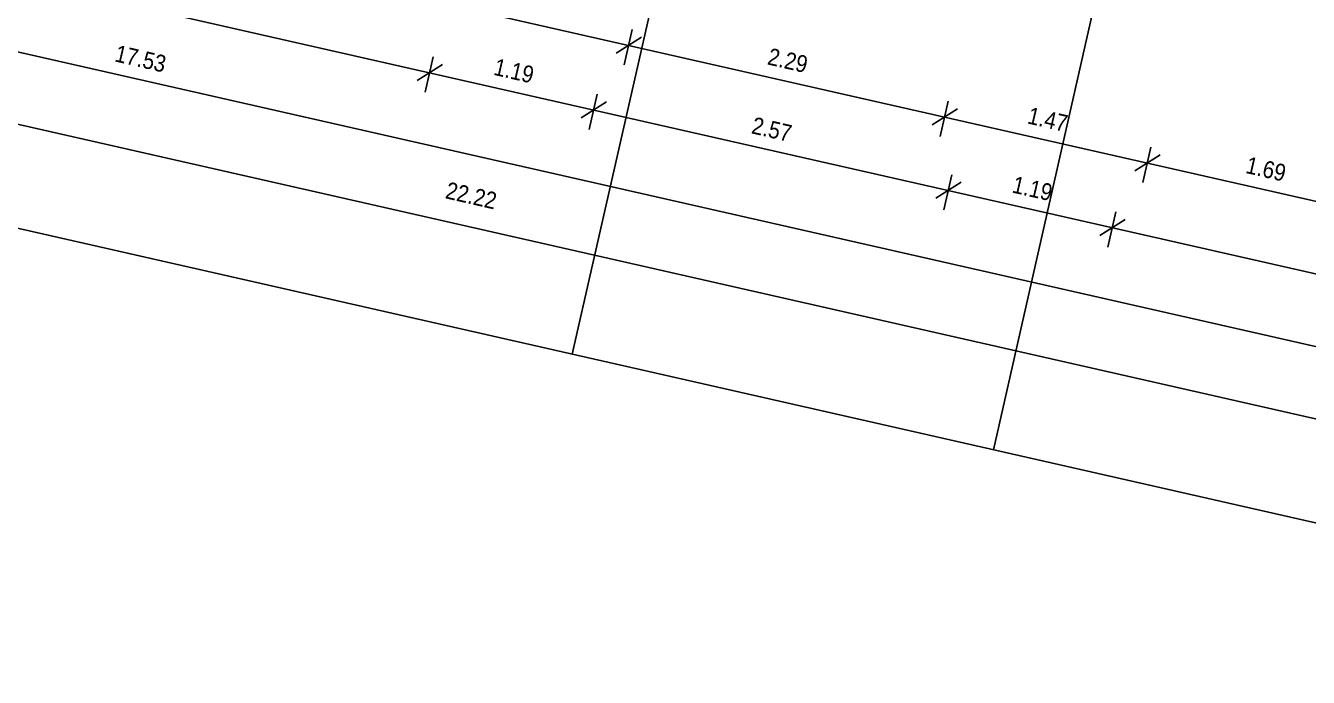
# Model space of a CAD drawing. Header units: metres. Extents: x 374 to 510, y -373 to -311.
# Drawn here: x 478.94 to 488.01, y -352.38 to -347.77 of the extents above; entities that cross this region are included whole.
import ezdxf
from ezdxf.enums import TextEntityAlignment as Align

# ---------------------------------------------------------------- set-up
doc = ezdxf.new("R2010")
doc.units = ezdxf.units.M
doc.header["$LTSCALE"] = 0.03
doc.layers.add('A_bemaßung', color=2, linetype='CONTINUOUS')
doc.layers.add('A_wände', color=4, linetype='CONTINUOUS')
doc.styles.add('BOLDSIMP_FNT', font='TXT', dxfattribs={"height": 1})

# ---------------------------------------------------------------- blocks, each defined once
blk = doc.blocks.new('SLASH1')
at = {"layer": 'A_bemaßung', "color": 2, "linetype": 'Continuous'}
for p, q in [((0, -0.14068), (0, 0.11466)), ((0.07663, 0.07663), (-0.07319, -0.07319))]:
    blk.add_line(p, q, dxfattribs=at)

msp = doc.modelspace()

# ---------------------------------------------------------------- linework, layer by layer
at = {"layer": 'A_bemaßung', "linetype": 'Continuous'}
for p, q in [((471.32616, -345.2193), (488.61585, -349.1411)), ((472.29616, -345.95204), (493.2309, -350.70061)), ((471.10494, -346.19453), (493.09918, -351.18343)), ((471.1485, -346.71713), (493.00969, -351.67584))]:
    msp.add_line(p, q, dxfattribs=at)
at = {"layer": 'A_wände'}
for p, q in [((484.20719, -343.91575), (482.80534, -350.09609)), ((487.19898, -344.53315), (485.78391, -350.77172))]:
    msp.add_line(p, q, dxfattribs=at)
at = {"layer": 'A_wände', "linetype": 'Continuous'}
msp.add_line((510.40572, -356.35668), (471.83554, -347.60781), dxfattribs=at)

# ---------------------------------------------------------------- block references
at = {"layer": 'A_bemaßung', "color": 7, "rotation": 347.2200000000001}
for p in [(483.2037, -347.91346), (481.79612, -348.10689), (482.95657, -348.37011), (485.43683, -348.42001), (486.87032, -348.74515), (485.46273, -348.93858), (486.62319, -349.20181)]:
    msp.add_blockref('SLASH1', p, dxfattribs=at)

# ---------------------------------------------------------------- texts
at = {"layer": 'A_bemaßung', "color": 7, "linetype": 'Continuous', "style": 'BOLDSIMP_FNT', "width": 0.9}
for s, p in [('17.53', (479.55522, -348.06003)), ('2.29', (484.17083, -348.08156)), ('1.19', (482.23442, -348.15504)), ('1.47', (486.00914, -348.49854)), ('2.57', (484.05771, -348.56861)), ('1.69', (487.55242, -348.8486)), ('1.19', (485.90105, -348.98673)), ('22.22', (481.8933, -349.02757))]:
    msp.add_text(s, height=0.12, rotation=347.1, dxfattribs=at).set_placement(p, align=Align.BOTTOM_LEFT)

doc.saveas('drawing.dxf')
